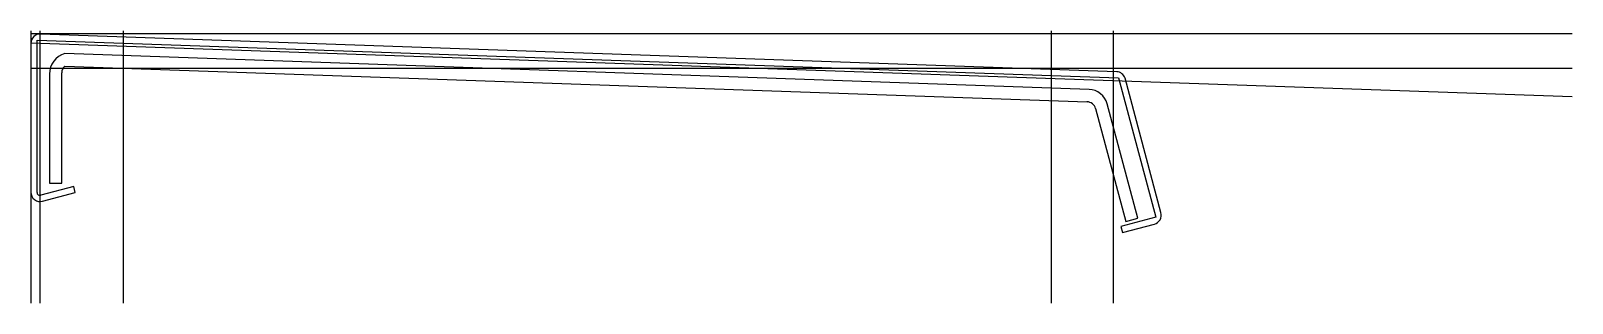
# Model space of a CAD drawing. Extents: x -30 to 469, y -76 to 12.
import ezdxf

# ---------------------------------------------------------------- set-up
doc = ezdxf.new("R2010")
doc.units = 0
doc.layers.get('0').update_dxf_attribs({"linetype": 'CONTINUOUS'})

msp = doc.modelspace()

# ---------------------------------------------------------------- linework, layer by layer
at = {"linetype": 'CONTINUOUS'}
for p, q in [((-29.59, 11.99), (-29.59, -75.85)), ((468.87, 11.08), (-29.59, 11.08)), ((-26.59, -75.85), (-26.59, 11.99)), ((321.6, -1.18), (-26.48, 10.97)), ((0.41, -75.85), (0.41, 11.99)), ((300.41, 11.99), (300.41, -75.85)), ((320.41, 11.99), (320.41, -75.85)), ((468.87, -9.33), (-29.59, 8.08)), ((-29.59, 7.98), (-29.59, -40.06)), ((-27.59, -40.15), (-27.59, 9.01)), ((-27.59, 9.01), (322.17, -3.2)), ((-29.59, 0), (468.87, 0.01)), ((-18.61, 0.66), (311.97, -10.88)), ((312.62, -6.9), (-18.59, 4.66)), ((-23.59, -1.96), (-23.59, -37.12)), ((-19.59, -37.12), (-19.59, -1.55)), ((322.17, -3.2), (334.21, -48.14)), ((335.88, -46.65), (324.27, -3.3)), ((314.76, -13.1), (324.52, -49.51)), ((328.38, -48.48), (318.49, -11.57)), ((-15.72, -38.22), (-26.38, -41.07)), ((-23.59, -37.12), (-19.59, -37.12)), ((-15.22, -40.15), (-15.72, -38.22)), ((-25.78, -42.98), (-15.22, -40.15)), ((334.21, -48.14), (322.89, -51.17)), ((324.52, -49.51), (328.38, -48.48)), ((322.89, -51.17), (323.41, -53.1)), ((323.41, -53.1), (333.76, -50.33))]:
    msp.add_line(p, q, dxfattribs=at)
for centre, radius, start, end in [((-26.59, 7.97), 3, 87.8985, 179.8475), ((-16.71, -1.96), 6.88, 105.8581, 180.0153), ((-16.59, -1.56), 3, 132.3246, 179.8467), ((321.4, -4.17), 3, 16.9242, 86.1761), ((312.4, -13.2), 6.3, 14.9597, 88.0308), ((311.86, -13.88), 3, 15.0321, 87.9495), ((-26.56, -40.05), 3.03, 180.149, 284.9176), ((-26.63, -40.14), 0.96, 180.41, 285.0963), ((332.98, -47.43), 3, 284.9957, 15.1129)]:
    msp.add_arc(centre, radius, start, end, dxfattribs=at)

doc.saveas('drawing.dxf')
